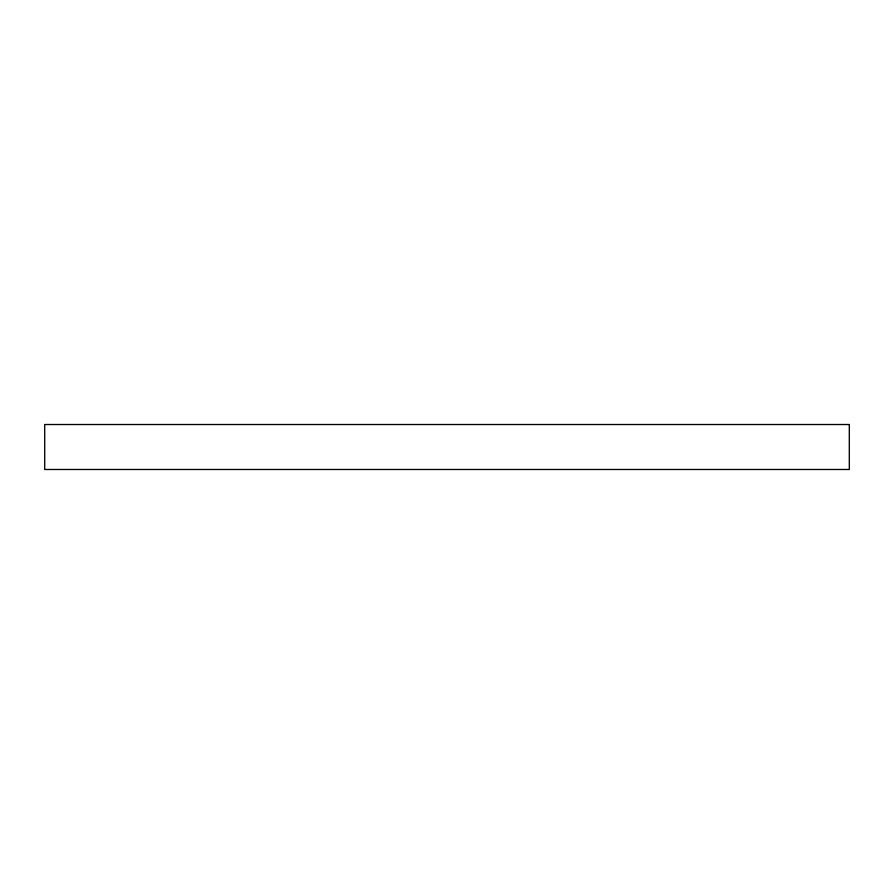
<?xml version="1.0" encoding="UTF-8"?>
<svg xmlns="http://www.w3.org/2000/svg" width="894" height="894" viewBox="0 0 894 894"><rect width="100%" height="100%" fill="white"/><g stroke="black" fill="none" stroke-linecap="round" stroke-linejoin="round"><path stroke-width="1.34" d="M849.3 424.516L44.7 424.516L44.7 469.484L849.3 469.484L849.3 424.516"/></g></svg>
